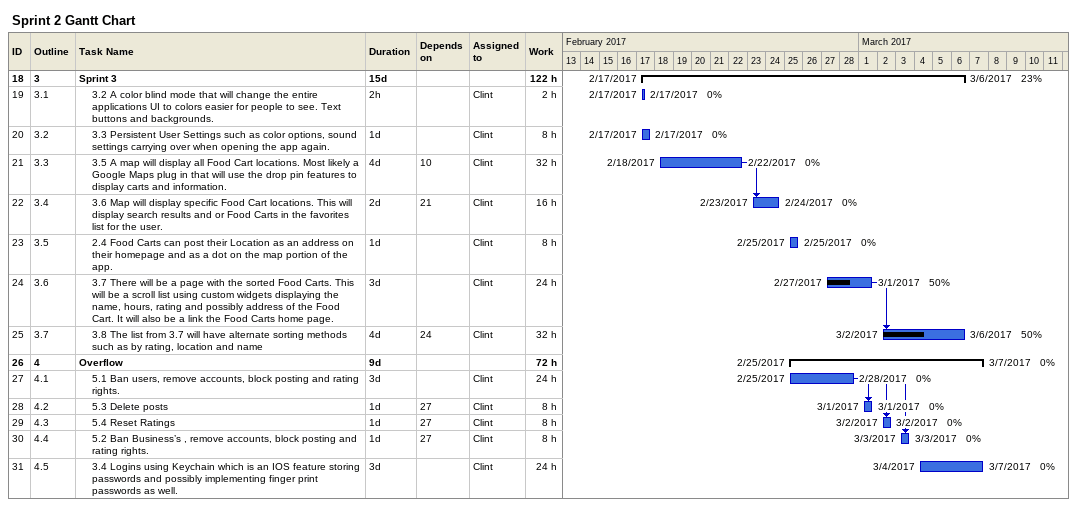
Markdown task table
Sprint 2 Gantt Chart

| ID | WBS | Task | Duration | Start | Finish | Predecessors | Resources | % complete | Work (h) |
|---|---|---|---|---|---|---|---|---|---|
| 18 | 3 | **Sprint 3** | 15d | 2017-02-17 | 2017-03-06 |  |  | 23 | 122 |
| 19 | 3.1 | 3.2 A color blind mode that will change the entire applications UI to colors easier for people to see. Text buttons and backgrounds. | 2h | 2017-02-17 | 2017-02-17 |  | Clint | 0 | 2 |
| 20 | 3.2 | 3.3 Persistent User Settings such as color options, sound settings carrying over when opening the app again. | 1d | 2017-02-17 | 2017-02-17 |  | Clint | 0 | 8 |
| 21 | 3.3 | 3.5 A map will display all Food Cart locations. Most likely a Google Maps plug in that will use the drop pin features to display carts and information. | 4d | 2017-02-18 | 2017-02-22 | 10 | Clint | 0 | 32 |
| 22 | 3.4 | 3.6 Map will display specific Food Cart locations. This will display search results and or Food Carts in the favorites list for the user. | 2d | 2017-02-23 | 2017-02-24 | 21 | Clint | 0 | 16 |
| 23 | 3.5 | 2.4 Food Carts can post their Location as an address on their homepage and as a dot on the map portion of the app. | 1d | 2017-02-25 | 2017-02-25 |  | Clint | 0 | 8 |
| 24 | 3.6 | 3.7 There will be a page with the sorted Food Carts. This will be a scroll list using custom widgets displaying the name, hours, rating and possibly address of the Food Cart. It will also be a link the Food Carts home page. | 3d | 2017-02-27 | 2017-03-01 |  | Clint | 50 | 24 |
| 25 | 3.7 | 3.8 The list from 3.7 will have alternate sorting methods such as by rating, location and name | 4d | 2017-03-02 | 2017-03-06 | 24 | Clint | 50 | 32 |
| 26 | 4 | **Overflow** | 9d | 2017-02-25 | 2017-03-07 |  |  | 0 | 72 |
| 27 | 4.1 | 5.1 Ban users, remove accounts, block posting and rating rights. | 3d | 2017-02-25 | 2017-02-28 |  | Clint | 0 | 24 |
| 28 | 4.2 | 5.3 Delete posts | 1d | 2017-03-01 | 2017-03-01 | 27 | Clint | 0 | 8 |
| 29 | 4.3 | 5.4 Reset Ratings | 1d | 2017-03-02 | 2017-03-02 | 27 | Clint | 0 | 8 |
| 30 | 4.4 | 5.2 Ban Business’s , remove accounts, block posting and rating rights. | 1d | 2017-03-03 | 2017-03-03 | 27 | Clint | 0 | 8 |
| 31 | 4.5 | 3.4 Logins using Keychain which is an IOS feature storing passwords and possibly implementing finger print passwords as well. | 3d | 2017-03-04 | 2017-03-07 |  | Clint | 0 | 24 |
